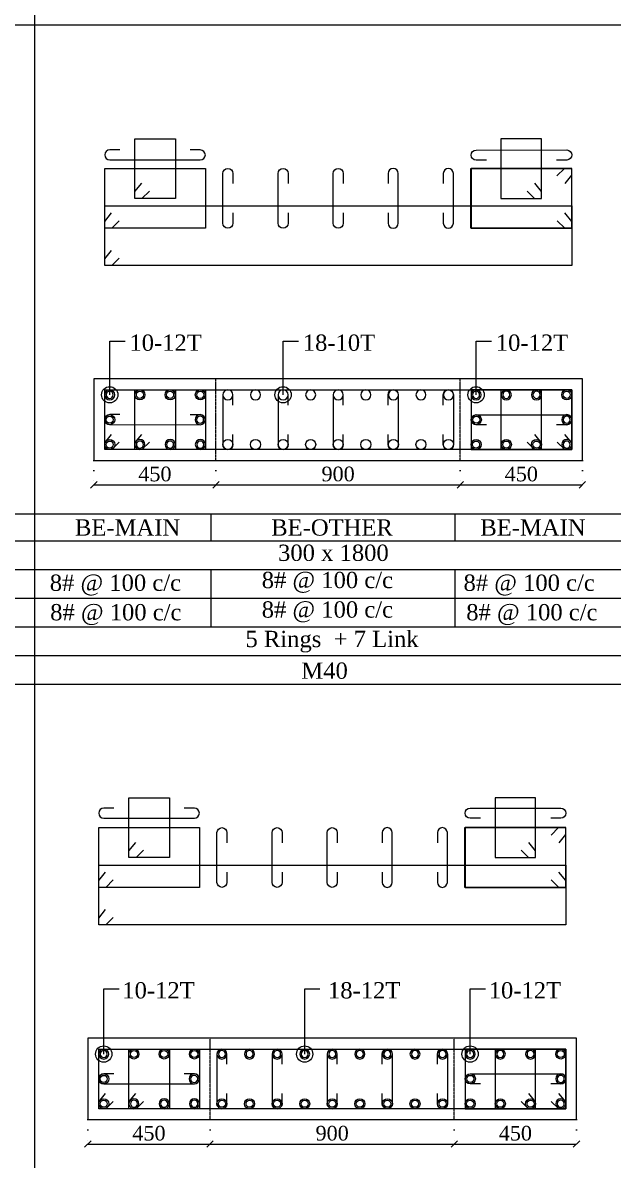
# Model space of a CAD drawing. Header units: millimetres. Extents: x 303 to 27724, y 300 to 68956.
# Drawn here: x 12326 to 14502, y 47778 to 51968 of the extents above; entities that cross this region are included whole.
import ezdxf

# ---------------------------------------------------------------- set-up
doc = ezdxf.new("R2010")
doc.units = ezdxf.units.MM
doc.linetypes.add('( Hidden )', pattern=[0.375, 0.25, -0.125])
doc.linetypes.add('DOT2', pattern=[0.125, 0, -0.125])
doc.layers.get('Defpoints').update_dxf_attribs({"lineweight": 0})
for name, color, linetype, lineweight in [('S-COL. STEEL DIA', 1, 'Continuous', 9), ('S-DIM FOOTING', 7, 'Continuous', 0), ('S-SECTION', 5, 'Continuous', 0), ('S-SECTION MARK', 7, 'Continuous', 0), ('S-SHEET', 7, 'Continuous', 0), ('S-STEEL', 1, 'Continuous', 9), ('S-STEEL-1', 1, 'Continuous', 0), ('S-STEEL-1 C.S.', 106, 'Continuous', 0), ('S-TEXT', 7, 'Continuous', 0)]:
    doc.layers.add(name, color=color, linetype=linetype, lineweight=lineweight)
doc.styles.add('AR', font='ARIALUNI.TTF', dxfattribs={"width": 0.8})
doc.styles.add('S-ROMANS', font='times.ttf')
doc.styles.add('TEXT', font='times.ttf')
doc.dimstyles.new('100', dxfattribs={"dimtxt": 180, "dimasz": 80, "dimexe": 0.18, "dimexo": 0.0625, "dimgap": 1, "dimtad": 1, "dimdec": 0, "dimzin": 0, "dimdsep": 46, "dimtxsty": 'AR', "dimblk": 'DOT', "dimcen": 0.09, "dimse1": 1, "dimse2": 1, "dimclrd": 50, "dimclrt": 256, "dimadec": 0, "dimazin": 0, "dimtfac": 1, "dimtdec": 0, "dimtix": 1, "dimtofl": 0, "dimtmove": 2, "dimatfit": 0, "dimfxl": 1, "dimtolj": 1, "dimtzin": 0, "dimlwd": -1, "dimarcsym": 0})
doc.dimstyles.new('SETU', dxfattribs={"dimtxt": 230, "dimasz": 0.2, "dimexe": 0.1, "dimexo": 0.1, "dimgap": 0.05, "dimtad": 1, "dimdec": 0, "dimzin": 0, "dimdsep": 46, "dimtxsty": 'TEXT', "dimblk": 'OBLIQUE', "dimcen": 0.09, "dimdle": 0.1, "dimclrd": 4, "dimclre": 256, "dimclrt": 256, "dimadec": 1, "dimazin": 0, "dimtfac": 1, "dimtdec": 0, "dimtix": 1, "dimtofl": 0, "dimtmove": 2, "dimatfit": 0, "dimfxl": 1, "dimtolj": 1, "dimtzin": 0, "dimlwd": -1, "dimlwe": -1, "dimarcsym": 1})

# ---------------------------------------------------------------- blocks, each defined once
blk = doc.blocks.new('*U6')
at = {"layer": 'S-COL. STEEL DIA', "lineweight": 5}
for radius in [18.5, 13, 13]:
    blk.add_circle((0, 0), radius, dxfattribs=at)
blk = doc.blocks.new('_Oblique')
at = {"color": 0, "linetype": 'ByBlock', "lineweight": -2}
blk.add_line((-0.5, -0.5), (0.5, 0.5), dxfattribs=at)
blk = doc.blocks.new('*D1732')
at = {"layer": 'Defpoints', "color": 0}
for p in [(12588.1, 50355.7), (13038.1, 50355.7), (13038.1, 50265.9)]:
    blk.add_point(p, dxfattribs=at)
at = {"layer": 'S-DIM FOOTING', "linetype": 'DOT2', "ltscale": 300}
for p, q in [((12588.1, 50355.6), (12588.1, 50265.7)), ((13038.1, 50355.6), (13038.1, 50265.7))]:
    blk.add_line(p, q, dxfattribs=at)
at = {"layer": 'S-DIM FOOTING', "ltscale": 300}
blk.add_line((12588, 50265.9), (13038.2, 50265.9), dxfattribs=at)
at = {"layer": 'S-DIM FOOTING', "linetype": 'ByBlock', "xscale": 24, "yscale": 24, "zscale": 24, "rotation": 180}
blk.add_blockref('_Oblique', (12588.1, 50265.9), dxfattribs=at)
at = {"layer": 'S-DIM FOOTING', "linetype": 'ByBlock', "xscale": 24, "yscale": 24, "zscale": 24}
blk.add_blockref('_Oblique', (13038.1, 50265.9), dxfattribs=at)
at = {"layer": 'S-DIM FOOTING', "insert": (12813.1, 50305.3), "char_height": 54, "attachment_point": 5, "style": 'TEXT'}
blk.add_mtext('\\A1;450', dxfattribs=at)
blk = doc.blocks.new('*D1733')
at = {"layer": 'Defpoints', "color": 0}
for p in [(13038.1, 50355.7), (13938.1, 50355.7), (13938.1, 50265.9)]:
    blk.add_point(p, dxfattribs=at)
at = {"layer": 'S-DIM FOOTING', "linetype": 'DOT2', "ltscale": 300}
for p, q in [((13038.1, 50355.6), (13038.1, 50265.7)), ((13938.1, 50355.6), (13938.1, 50265.7))]:
    blk.add_line(p, q, dxfattribs=at)
at = {"layer": 'S-DIM FOOTING', "ltscale": 300}
blk.add_line((13038, 50265.9), (13938.2, 50265.9), dxfattribs=at)
at = {"layer": 'S-DIM FOOTING', "linetype": 'ByBlock', "xscale": 24, "yscale": 24, "zscale": 24, "rotation": 180}
blk.add_blockref('_Oblique', (13038.1, 50265.9), dxfattribs=at)
at = {"layer": 'S-DIM FOOTING', "linetype": 'ByBlock', "xscale": 24, "yscale": 24, "zscale": 24}
blk.add_blockref('_Oblique', (13938.1, 50265.9), dxfattribs=at)
at = {"layer": 'S-DIM FOOTING', "insert": (13488.1, 50305.4), "char_height": 54, "attachment_point": 5, "style": 'TEXT'}
blk.add_mtext('\\A1;900', dxfattribs=at)
blk = doc.blocks.new('*D1734')
at = {"layer": 'Defpoints', "color": 0}
for p in [(13938.1, 50355.7), (14388.1, 50355.7), (14388.1, 50265.9)]:
    blk.add_point(p, dxfattribs=at)
at = {"layer": 'S-DIM FOOTING', "linetype": 'DOT2', "ltscale": 300}
for p, q in [((13938.1, 50355.6), (13938.1, 50265.7)), ((14388.1, 50355.6), (14388.1, 50265.7))]:
    blk.add_line(p, q, dxfattribs=at)
at = {"layer": 'S-DIM FOOTING', "ltscale": 300}
blk.add_line((13938, 50265.9), (14388.2, 50265.9), dxfattribs=at)
at = {"layer": 'S-DIM FOOTING', "linetype": 'ByBlock', "xscale": 24, "yscale": 24, "zscale": 24, "rotation": 180}
blk.add_blockref('_Oblique', (13938.1, 50265.9), dxfattribs=at)
at = {"layer": 'S-DIM FOOTING', "linetype": 'ByBlock', "xscale": 24, "yscale": 24, "zscale": 24}
blk.add_blockref('_Oblique', (14388.1, 50265.9), dxfattribs=at)
at = {"layer": 'S-DIM FOOTING', "insert": (14163.1, 50305.3), "char_height": 54, "attachment_point": 5, "style": 'TEXT'}
blk.add_mtext('\\A1;450', dxfattribs=at)
blk = doc.blocks.new('*U74')
at = {"layer": 'S-COL. STEEL DIA', "lineweight": 5}
blk.add_circle((0, 0), 18.5, dxfattribs=at)
blk = doc.blocks.new('_Dot')
at = {"linetype": 'ByBlock', "lineweight": -2}
blk.add_line((-0.5, 0), (-1, 0), dxfattribs=at)
at = {"linetype": 'ByBlock', "const_width": 0.5}
blk.add_lwpolyline([(-0.25, 0, 1), (0.25, 0, 1)], format="xyb", close=True, dxfattribs=at)
blk = doc.blocks.new('*D2106')
at = {"layer": 'Defpoints', "color": 0}
for p in [(12566.1, 47927.9), (13016.1, 47927.9), (13016.1, 47838)]:
    blk.add_point(p, dxfattribs=at)
at = {"layer": 'S-DIM FOOTING', "linetype": 'DOT2', "ltscale": 300}
for p, q in [((12566.1, 47927.7), (12566.1, 47837.9)), ((13016.1, 47927.7), (13016.1, 47837.9))]:
    blk.add_line(p, q, dxfattribs=at)
at = {"layer": 'S-DIM FOOTING', "ltscale": 300}
blk.add_line((12566, 47838), (13016.2, 47838), dxfattribs=at)
at = {"layer": 'S-DIM FOOTING', "linetype": 'ByBlock', "xscale": 24, "yscale": 24, "zscale": 24, "rotation": 180}
blk.add_blockref('_Oblique', (12566.1, 47838), dxfattribs=at)
at = {"layer": 'S-DIM FOOTING', "linetype": 'ByBlock', "xscale": 24, "yscale": 24, "zscale": 24}
blk.add_blockref('_Oblique', (13016.1, 47838), dxfattribs=at)
at = {"layer": 'S-DIM FOOTING', "insert": (12791.1, 47877.5), "char_height": 54, "attachment_point": 5, "style": 'TEXT'}
blk.add_mtext('\\A1;450', dxfattribs=at)
blk = doc.blocks.new('*D2107')
at = {"layer": 'Defpoints', "color": 0}
for p in [(13016.1, 47927.9), (13916.1, 47927.9), (13916.1, 47838)]:
    blk.add_point(p, dxfattribs=at)
at = {"layer": 'S-DIM FOOTING', "linetype": 'DOT2', "ltscale": 300}
for p, q in [((13016.1, 47927.7), (13016.1, 47837.9)), ((13916.1, 47927.7), (13916.1, 47837.9))]:
    blk.add_line(p, q, dxfattribs=at)
at = {"layer": 'S-DIM FOOTING', "ltscale": 300}
blk.add_line((13016, 47838), (13916.2, 47838), dxfattribs=at)
at = {"layer": 'S-DIM FOOTING', "linetype": 'ByBlock', "xscale": 24, "yscale": 24, "zscale": 24, "rotation": 180}
blk.add_blockref('_Oblique', (13016.1, 47838), dxfattribs=at)
at = {"layer": 'S-DIM FOOTING', "linetype": 'ByBlock', "xscale": 24, "yscale": 24, "zscale": 24}
blk.add_blockref('_Oblique', (13916.1, 47838), dxfattribs=at)
at = {"layer": 'S-DIM FOOTING', "insert": (13466.1, 47877.5), "char_height": 54, "attachment_point": 5, "style": 'TEXT'}
blk.add_mtext('\\A1;900', dxfattribs=at)
blk = doc.blocks.new('*D2108')
at = {"layer": 'Defpoints', "color": 0}
for p in [(13916.1, 47927.9), (14366.1, 47927.9), (14366.1, 47838)]:
    blk.add_point(p, dxfattribs=at)
at = {"layer": 'S-DIM FOOTING', "linetype": 'DOT2', "ltscale": 300}
for p, q in [((13916.1, 47927.7), (13916.1, 47837.9)), ((14366.1, 47927.7), (14366.1, 47837.9))]:
    blk.add_line(p, q, dxfattribs=at)
at = {"layer": 'S-DIM FOOTING', "ltscale": 300}
blk.add_line((13916, 47838), (14366.2, 47838), dxfattribs=at)
at = {"layer": 'S-DIM FOOTING', "linetype": 'ByBlock', "xscale": 24, "yscale": 24, "zscale": 24, "rotation": 180}
blk.add_blockref('_Oblique', (13916.1, 47838), dxfattribs=at)
at = {"layer": 'S-DIM FOOTING', "linetype": 'ByBlock', "xscale": 24, "yscale": 24, "zscale": 24}
blk.add_blockref('_Oblique', (14366.1, 47838), dxfattribs=at)
at = {"layer": 'S-DIM FOOTING', "insert": (14141.1, 47877.5), "char_height": 54, "attachment_point": 5, "style": 'TEXT'}
blk.add_mtext('\\A1;450', dxfattribs=at)

msp = doc.modelspace()

# ---------------------------------------------------------------- linework, layer by layer
at = {"layer": 'S-SECTION'}
for points, elevation in [([(14388.1, 50355.7), (14388.1, 50655.7), (12588.1, 50655.7), (12588.1, 50355.7)], -0.4), ([(14366.1, 47927.9), (14366.1, 48227.9), (12566.1, 48227.9), (12566.1, 47927.9)], 7.9)]:
    msp.add_lwpolyline(points, close=True, dxfattribs=dict(at, elevation=elevation))
at = {"layer": 'S-SHEET'}
for p, q in [((12369.1, 68956, -0.3), (12369.1, 299.8, 0.2)), ((303, 50158.7, 7.2), (27724.1, 50158.7, 7.2)), ((13018.5, 50158.5, -1.1), (13018.5, 50059, -1.1)), ((13918.5, 50158.5, -1.1), (13918.5, 50059, -1.1)), ((303, 50059.1, -0.9), (27724.1, 50059.1, -0.9)), ((303, 49953.9, -0.9), (27724.1, 49953.9, -0.9)), ((303, 49953.9, -0.9), (27724.1, 49953.9, -0.9)), ((13018.5, 49953.7, -1.1), (13018.5, 49742.4, -1.1)), ((13918.5, 49953.7, -1.1), (13918.5, 49742.4, -1.1)), ((303, 49848.1, -0.9), (27724.1, 49848.1, -0.9)), ((303, 49742.6, -0.9), (27724.1, 49742.6, -0.9)), ((303, 49637.1, -0.9), (27724.1, 49637.1, -0.9))]:
    msp.add_line(p, q, dxfattribs=at)
at = {"layer": 'S-SHEET', "color": 0}
for p, q in [((303, 51959.6, -0.9), (27724.1, 51959.6, -0.9)), ((303, 49531.6, -0.9), (27724.1, 49531.6, -0.9))]:
    msp.add_line(p, q, dxfattribs=at)
at = {"layer": 'S-STEEL', "color": 3}
for points, elevation in [([(12684.2, 51499.4), (12646.5, 51499.4, 1), (12646.5, 51462.5), (12980.4, 51462.2, 1), (12980.4, 51499.1), (12943.2, 51499.1)], -0.7), ([(14034.2, 51461.8), (13996.5, 51461.8, -1), (13996.5, 51498.8), (14330.4, 51499, -1), (14330.4, 51462.1), (14293.2, 51462.1)], -0.7), ([(13100.5, 51267.3), (13100.5, 51229.6, -1), (13063.6, 51229.6), (13063.6, 51412.7, -1), (13100.5, 51412.7), (13100.5, 51375.5)], -0.4), ([(13303.7, 51267.3), (13303.7, 51229.6, -1), (13266.8, 51229.6), (13266.8, 51412.7, -1), (13303.7, 51412.7), (13303.7, 51375.5)], -0.4), ([(13506.9, 51267.3), (13506.9, 51229.6, -1), (13470, 51229.6), (13470, 51412.7, -1), (13506.9, 51412.7), (13506.9, 51375.5)], -0.4), ([(13672.5, 51267.3), (13672.5, 51229.6, 1), (13709.4, 51229.6), (13709.4, 51412.7, 1), (13672.5, 51412.7), (13672.5, 51375.5)], -0.4), ([(13875.7, 51267.3), (13875.7, 51229.6, 1), (13912.6, 51229.6), (13912.6, 51412.7, 1), (13875.7, 51412.7), (13875.7, 51375.5)], -0.4), ([(13100.5, 50559.6), (13100.5, 50597.3, 1), (13063.6, 50597.3), (13063.6, 50414.2, 1), (13100.5, 50414.2), (13100.5, 50451.4)], -0.4), ([(13303.7, 50559.6), (13303.7, 50597.3, 1), (13266.8, 50597.3), (13266.8, 50414.2, 1), (13303.7, 50414.2), (13303.7, 50451.4)], -0.4), ([(13506.9, 50559.6), (13506.9, 50597.3, 1), (13470, 50597.3), (13470, 50414.2, 1), (13506.9, 50414.2), (13506.9, 50451.4)], -0.4), ([(13672.5, 50559.6), (13672.5, 50597.3, -1), (13709.4, 50597.3), (13709.4, 50414.2, -1), (13672.5, 50414.2), (13672.5, 50451.4)], -0.4), ([(13875.7, 50559.6), (13875.7, 50597.3, -1), (13912.6, 50597.3), (13912.6, 50414.2, -1), (13875.7, 50414.2), (13875.7, 50451.4)], -0.4), ([(12684.2, 50524.4), (12646.5, 50524.4, 1), (12646.5, 50487.5), (12980.4, 50487.2, 1), (12980.4, 50524.1), (12943.2, 50524.1)], -0.7), ([(14034.2, 50486.9), (13996.5, 50486.9, -1), (13996.5, 50523.8), (14330.4, 50524.1, -1), (14330.4, 50487.2), (14293.2, 50487.2)], -0.7), ([(12662.3, 49075.1), (12624.5, 49075.1, 1), (12624.5, 49038.2), (12958.4, 49038.2, 1), (12958.4, 49075.1), (12921.2, 49075.1)], 7.9), ([(14012.3, 49038.2), (13974.5, 49038.2, -1), (13974.5, 49075.1), (14308.4, 49075.1, -1), (14308.4, 49038.2), (14271.2, 49038.2)], 7.9), ([(13078.5, 48839.4), (13078.5, 48801.7, -1), (13041.6, 48801.7), (13041.6, 48984.8, -1), (13078.5, 48984.8), (13078.5, 48947.6)], 7.9), ([(13281.7, 48839.4), (13281.7, 48801.7, -1), (13244.8, 48801.7), (13244.8, 48984.8, -1), (13281.7, 48984.8), (13281.7, 48947.6)], 7.9), ([(13484.9, 48839.4), (13484.9, 48801.7, -1), (13448, 48801.7), (13448, 48984.8, -1), (13484.9, 48984.8), (13484.9, 48947.6)], 7.9), ([(13650.5, 48839.4), (13650.5, 48801.7, 1), (13687.4, 48801.7), (13687.4, 48984.8, 1), (13650.5, 48984.8), (13650.5, 48947.6)], 7.9), ([(13853.7, 48839.4), (13853.7, 48801.7, 1), (13890.6, 48801.7), (13890.6, 48984.8, 1), (13853.7, 48984.8), (13853.7, 48947.6)], 7.9), ([(13078.5, 48131.7), (13078.5, 48169.4, 1), (13041.6, 48169.4), (13041.6, 47986.3, 1), (13078.5, 47986.3), (13078.5, 48023.5)], 7.9), ([(13281.7, 48131.7), (13281.7, 48169.4, 1), (13244.8, 48169.4), (13244.8, 47986.3, 1), (13281.7, 47986.3), (13281.7, 48023.5)], 7.9), ([(13484.9, 48131.7), (13484.9, 48169.4, 1), (13448, 48169.4), (13448, 47986.3, 1), (13484.9, 47986.3), (13484.9, 48023.5)], 7.9), ([(13650.5, 48131.7), (13650.5, 48169.4, -1), (13687.4, 48169.4), (13687.4, 47986.3, -1), (13650.5, 47986.3), (13650.5, 48023.5)], 7.9), ([(13853.7, 48131.7), (13853.7, 48169.4, -1), (13890.6, 48169.4), (13890.6, 47986.3, -1), (13853.7, 47986.3), (13853.7, 48023.5)], 7.9), ([(12662.3, 48096.3), (12624.5, 48096.3, 1), (12624.5, 48059.4), (12958.4, 48059.4, 1), (12958.4, 48096.3), (12921.2, 48096.3)], 7.9), ([(14012.3, 48059.4), (13974.5, 48059.4, -1), (13974.5, 48096.3), (14308.4, 48096.3, -1), (14308.4, 48059.4), (14271.2, 48059.4)], 7.9)]:
    msp.add_lwpolyline(points, format="xyb", dxfattribs=dict(at, elevation=elevation))
at = {"layer": 'S-STEEL', "color": 1}
for points, elevation in [([(14294.5, 51403.9), (14322.1, 51431.2), (14348.1, 51431.2), (14348.1, 51211.2), (13977.3, 51211.2), (13977.3, 51431.2), (14348.1, 51431.2), (14348.1, 51406.2), (14322.9, 51375.3)], -0.4), ([(12681.6, 51100.5), (12654.1, 51073.1), (12628.1, 51073.1), (12628.1, 51293.1), (14348.9, 51293.1), (14348.9, 51073.1), (12628.1, 51073.1), (12628.1, 51098.2), (12653.3, 51129)], -0.4), ([(12681.6, 50423.1), (12654.1, 50395.7), (12628.1, 50395.7), (12628.1, 50615.7), (14348.9, 50615.7), (14348.9, 50395.7), (12628.1, 50395.7), (12628.1, 50420.8), (12653.3, 50451.6)], -0.4), ([(14272.6, 48976), (14300.1, 49003.3), (14326.1, 49003.3), (14326.1, 48783.3), (13955.3, 48783.3), (13955.3, 49003.3), (14326.1, 49003.3), (14326.1, 48978.3), (14300.9, 48947.4)], 7.9), ([(12659.6, 48672.6), (12632.1, 48645.3), (12606.1, 48645.3), (12606.1, 48865.3), (14326.9, 48865.3), (14326.9, 48645.3), (12606.1, 48645.3), (12606.1, 48670.3), (12631.3, 48701.2)], 7.9), ([(12659.6, 47995.2), (12632.1, 47967.9), (12606.1, 47967.9), (12606.1, 48187.9), (14326.9, 48187.9), (14326.9, 47967.9), (12606.1, 47967.9), (12606.1, 47992.9), (12631.3, 48023.8)], 7.9)]:
    msp.add_lwpolyline(points, dxfattribs=dict(at, elevation=elevation))
at = {"layer": 'S-STEEL-1', "color": 41}
for points, elevation in [([(12792.9, 51347.9), (12765.4, 51320.6), (12739.4, 51320.6), (12739.4, 51540.6), (12888.8, 51540.6), (12888.8, 51320.6), (12739.4, 51320.6), (12739.4, 51345.6), (12764.6, 51376.5)], -0.4), ([(14184, 51347.9), (14211.6, 51320.6), (14237.6, 51320.6), (14237.6, 51540.6), (14088.2, 51540.6), (14088.2, 51320.6), (14237.6, 51320.6), (14237.6, 51345.6), (14212.4, 51376.5)], -0.4), ([(12792.9, 50423.1), (12765.4, 50395.7), (12739.4, 50395.7), (12739.4, 50615.7), (12888.8, 50615.7), (12888.8, 50395.7), (12739.4, 50395.7), (12739.4, 50420.8), (12764.6, 50451.6)], -0.4), ([(14184, 50423.1), (14211.6, 50395.7), (14237.6, 50395.7), (14237.6, 50615.7), (14088.2, 50615.7), (14088.2, 50395.7), (14237.6, 50395.7), (14237.6, 50420.8), (14212.4, 50451.6)], -0.4), ([(12770.9, 48920.1), (12743.4, 48892.7), (12717.4, 48892.7), (12717.4, 49112.7), (12866.8, 49112.7), (12866.8, 48892.7), (12717.4, 48892.7), (12717.4, 48917.8), (12742.6, 48948.6)], 7.9), ([(14162, 48920.1), (14189.6, 48892.7), (14215.6, 48892.7), (14215.6, 49112.7), (14066.2, 49112.7), (14066.2, 48892.7), (14215.6, 48892.7), (14215.6, 48917.8), (14190.4, 48948.6)], 7.9), ([(12770.9, 47995.2), (12743.4, 47967.9), (12717.4, 47967.9), (12717.4, 48187.9), (12866.8, 48187.9), (12866.8, 47967.9), (12717.4, 47967.9), (12717.4, 47992.9), (12742.6, 48023.8)], 7.9), ([(14162, 47995.2), (14189.6, 47967.9), (14215.6, 47967.9), (14215.6, 48187.9), (14066.2, 48187.9), (14066.2, 47967.9), (14215.6, 47967.9), (14215.6, 47992.9), (14190.4, 48023.8)], 7.9)]:
    msp.add_lwpolyline(points, dxfattribs=dict(at, elevation=elevation))
at = {"layer": 'S-STEEL-1', "color": 6}
for points, elevation in [([(12681.6, 51238.5), (12654.1, 51211.2), (12628.1, 51211.2), (12628.1, 51431.2), (12998.9, 51431.2), (12998.9, 51211.2), (12628.1, 51211.2), (12628.1, 51236.2), (12653.3, 51267.1)], -0.4), ([(14295.3, 51238.5), (14322.9, 51211.2), (14348.9, 51211.2), (14348.9, 51431.2), (13978.1, 51431.2), (13978.1, 51211.2), (14348.9, 51211.2), (14348.9, 51236.2), (14323.7, 51267.1)], -0.4), ([(12681.6, 50423.1), (12654.1, 50395.7), (12628.1, 50395.7), (12628.1, 50615.7), (12998.9, 50615.7), (12998.9, 50395.7), (12628.1, 50395.7), (12628.1, 50420.8), (12653.3, 50451.6)], -0.4), ([(14295.3, 50423.1), (14322.9, 50395.7), (14348.9, 50395.7), (14348.9, 50615.7), (13978.1, 50615.7), (13978.1, 50395.7), (14348.9, 50395.7), (14348.9, 50420.8), (14323.7, 50451.6)], -0.4), ([(12659.6, 48810.7), (12632.1, 48783.3), (12606.1, 48783.3), (12606.1, 49003.3), (12976.9, 49003.3), (12976.9, 48783.3), (12606.1, 48783.3), (12606.1, 48808.4), (12631.3, 48839.2)], 7.9), ([(14273.3, 48810.7), (14300.9, 48783.3), (14326.9, 48783.3), (14326.9, 49003.3), (13956.1, 49003.3), (13956.1, 48783.3), (14326.9, 48783.3), (14326.9, 48808.4), (14301.7, 48839.2)], 7.9), ([(12659.6, 47995.2), (12632.1, 47967.9), (12606.1, 47967.9), (12606.1, 48187.9), (12976.9, 48187.9), (12976.9, 47967.9), (12606.1, 47967.9), (12606.1, 47992.9), (12631.3, 48023.8)], 7.9), ([(14273.3, 47995.2), (14300.9, 47967.9), (14326.9, 47967.9), (14326.9, 48187.9), (13956.1, 48187.9), (13956.1, 47967.9), (14326.9, 47967.9), (14326.9, 47992.9), (14301.7, 48023.8)], 7.9)]:
    msp.add_lwpolyline(points, dxfattribs=dict(at, elevation=elevation))
at = {"layer": 'S-STEEL-1 C.S.', "color": 8, "linetype": '( Hidden )'}
for p, q in [((13038.1, 50355.7, -0.4), (13038.1, 50655.7, -0.4)), ((13938.1, 50355.7, -0.4), (13938.1, 50655.7, -0.4)), ((13016.1, 47927.9, 7.9), (13016.1, 48227.9, 7.9)), ((13916.1, 47927.9, 7.9), (13916.1, 48227.9, 7.9))]:
    msp.add_line(p, q, dxfattribs=at)

# ---------------------------------------------------------------- block references
at = {"layer": 'S-COL. STEEL DIA', "xscale": -1, "rotation": 180}
for name, p in [('*U6', (12646.5, 50597.3, -0.4)), ('*U74', (13082, 50597.3, -0.4)), ('*U74', (13183.6, 50597.3, -0.4)), ('*U74', (13285.3, 50597.3, -0.4)), ('*U74', (13386.9, 50597.3, -0.4)), ('*U74', (13488.5, 50597.3, -0.4)), ('*U74', (13590.1, 50597.3, -0.4)), ('*U74', (13691.7, 50597.3, -0.4)), ('*U74', (13793.3, 50597.3, -0.4)), ('*U74', (13894.9, 50597.3, -0.4)), ('*U6', (13996.5, 50597.3, -0.4)), ('*U6', (14107.8, 50597.3, -0.4)), ('*U6', (14219.1, 50597.3, -0.4)), ('*U6', (12624.5, 48169.4, 7.9)), ('*U6', (13060, 48169.4, 7.9)), ('*U6', (13161.7, 48169.4, 7.9)), ('*U6', (13263.3, 48169.4, 7.9)), ('*U6', (13364.9, 48169.4, 7.9)), ('*U6', (13466.5, 48169.4, 7.9)), ('*U6', (13568.1, 48169.4, 7.9)), ('*U6', (13669.7, 48169.4, 7.9)), ('*U6', (13771.3, 48169.4, 7.9)), ('*U6', (13872.9, 48169.4, 7.9)), ('*U6', (13974.5, 48169.4, 7.9)), ('*U6', (14085.8, 48169.4, 7.9)), ('*U6', (14197.1, 48169.4, 7.9))]:
    msp.add_blockref(name, p, dxfattribs=at)
at = {"layer": 'S-COL. STEEL DIA', "rotation": 180}
for p in [(12757.8, 50597.3, -0.4), (12869.1, 50597.3, -0.4), (12980.4, 50597.3, -0.4), (14330.4, 50597.3, -0.4), (12735.8, 48169.4, 7.9), (12847.1, 48169.4, 7.9), (12958.4, 48169.4, 7.9), (14308.4, 48169.4, 7.9)]:
    msp.add_blockref('*U6', p, dxfattribs=at)
at = {"layer": 'S-COL. STEEL DIA'}
for name, p in [('*U6', (12646.5, 50505.7, -0.4)), ('*U6', (13997.3, 50505.7, -0.4)), ('*U6', (12646.5, 50414.2, -0.4)), ('*U74', (13082, 50414.2, -0.4)), ('*U74', (13183.6, 50414.2, -0.4)), ('*U74', (13285.3, 50414.2, -0.4)), ('*U74', (13386.9, 50414.2, -0.4)), ('*U74', (13488.5, 50414.2, -0.4)), ('*U74', (13590.1, 50414.2, -0.4)), ('*U74', (13691.7, 50414.2, -0.4)), ('*U74', (13793.3, 50414.2, -0.4)), ('*U74', (13894.9, 50414.2, -0.4)), ('*U6', (13996.5, 50414.2, -0.4)), ('*U6', (14107.8, 50414.2, -0.4)), ('*U6', (14219.1, 50414.2, -0.4)), ('*U6', (12624.5, 48077.9, 7.9)), ('*U6', (13975.3, 48077.9, 7.9)), ('*U6', (12624.5, 47986.3, 7.9)), ('*U6', (13060, 47986.3, 7.9)), ('*U6', (13161.7, 47986.3, 7.9)), ('*U6', (13263.3, 47986.3, 7.9)), ('*U6', (13364.9, 47986.3, 7.9)), ('*U6', (13466.5, 47986.3, 7.9)), ('*U6', (13568.1, 47986.3, 7.9)), ('*U6', (13669.7, 47986.3, 7.9)), ('*U6', (13771.3, 47986.3, 7.9)), ('*U6', (13872.9, 47986.3, 7.9)), ('*U6', (13974.5, 47986.3, 7.9)), ('*U6', (14085.8, 47986.3, 7.9)), ('*U6', (14197.1, 47986.3, 7.9))]:
    msp.add_blockref(name, p, dxfattribs=at)
at = {"layer": 'S-COL. STEEL DIA', "xscale": -1}
for p in [(12979.6, 50505.7, -0.4), (14330.4, 50505.7, -0.4), (12757.8, 50414.2, -0.4), (12869.1, 50414.2, -0.4), (12980.4, 50414.2, -0.4), (14330.4, 50414.2, -0.4), (12957.6, 48077.9, 7.9), (14308.4, 48077.9, 7.9), (12735.8, 47986.3, 7.9), (12847.1, 47986.3, 7.9), (12958.4, 47986.3, 7.9), (14308.4, 47986.3, 7.9)]:
    msp.add_blockref('*U6', p, dxfattribs=at)

# ---------------------------------------------------------------- texts
at = {"layer": 'S-TEXT', "color": 7, "style": 'TEXT'}
for s, p in [('10-12T', (12719.1, 50759.3, -0.4)), ('18-10T', (13357.8, 50759.3, -0.4)), ('10-12T', (14069.1, 50759.3, -0.4)), ('10-12T', (12692.9, 48374.1, 7.9)), ('18-12T', (13450.7, 48374.1, 7.9)), ('10-12T', (14042.9, 48374.1, 7.9))]:
    msp.add_text(s, height=60, dxfattribs=at).set_placement(p)
at = {"layer": 'S-TEXT', "style": 'S-ROMANS'}
for s, p in [('BE-MAIN ', (12518.6, 50078.7, -1.1)), ('BE-OTHER', (13241.6, 50078.7, -1.1)), ('BE-MAIN ', (14012.1, 50078.7, -1.1)), ('300 x 1800', (13266.8, 49985.5, -1.1)), ('8# @ 100 c/c', (13206.6, 49885.2, -1.1)), ('8# @ 100 c/c', (12425.6, 49875.2, -1.1)), ('8# @ 100 c/c', (13950.1, 49875.2, -1.1)), ('8# @ 100 c/c', (12427.1, 49766.6, -1.1)), ('8# @ 100 c/c', (13206.6, 49776.6, -1.1)), ('8# @ 100 c/c', (13960.1, 49766.6, -1.1)), ('5 Rings  + 7 Link', (13146.8, 49668.1, -1.1)), ('M40', (13352.7, 49551.4, -1.1))]:
    msp.add_text(s, height=60, dxfattribs=at).set_placement(p)

# ---------------------------------------------------------------- dimensions: what is measured, and where the dimension line sits
at = {"layer": 'S-DIM FOOTING', "ltscale": 300}
for base, p1, p2, picture, middle in [((13038.1, 50265.9, -0.7), (12588.1, 50355.7, -0.4), (13038.1, 50355.7, -0.4), '*D1732', (12813.1, 50305.3, -0.7)), ((13938.1, 50265.9, -0.7), (13038.1, 50355.7, -0.4), (13938.1, 50355.7, -0.4), '*D1733', (13488.1, 50305.4, -0.7)), ((14388.1, 50265.9, -0.7), (13938.1, 50355.7, -0.4), (14388.1, 50355.7, -0.4), '*D1734', (14163.1, 50305.3, -0.7)), ((13016.1, 47838, 7.6), (12566.1, 47927.9, 7.9), (13016.1, 47927.9, 7.9), '*D2106', (12791.1, 47877.5, 7.6)), ((13916.1, 47838, 7.6), (13016.1, 47927.9, 7.9), (13916.1, 47927.9, 7.9), '*D2107', (13466.1, 47877.5, 7.6)), ((14366.1, 47838, 7.6), (13916.1, 47927.9, 7.9), (14366.1, 47927.9, 7.9), '*D2108', (14141.1, 47877.5, 7.6))]:
    dim = msp.add_linear_dim(base=base, p1=p1, p2=p2, angle=180, dimstyle='SETU', override={"dimscale": 1.2, "dimtxt": 45, "dimasz": 20, "dimgap": 10, "dimblk1": 'Oblique', "dimblk2": 'Oblique', "dimsah": 1, "dimclrd": 256, "dimarcsym": 1}, dxfattribs=at)
    dim.commit()
    dim.dimension.update_dxf_attribs({"geometry": picture, "text_midpoint": middle})

# ---------------------------------------------------------------- leaders
at = {"layer": 'S-SECTION MARK'}
for points in [[(12646.5, 50597.3, -0.4), (12646.5, 50795.2, -0.4), (12703, 50795.2, -0.4)], [(13285.3, 50597.3, -0.4), (13285.3, 50795.2, -0.4), (13341.7, 50795.2, -0.4)], [(13996.5, 50597.3, -0.4), (13996.5, 50795.2, -0.4), (14053, 50795.2, -0.4)], [(12624.5, 48169.4, 7.9), (12624.5, 48410, 7.9), (12681, 48410, 7.9)], [(13364.9, 48169.4, 7.9), (13364.9, 48410, 7.9), (13421.3, 48410, 7.9)], [(13974.5, 48169.4, 7.9), (13974.5, 48410, 7.9), (14031, 48410, 7.9)]]:
    msp.add_leader(points, dimstyle='100', override={"dimasz": 60, "dimtad": 0, "dimclrd": 256, "dimldrblk": 'DotBlank', "dimfxl": 50, "dimfxlon": 1, "dimarcsym": 1}, dxfattribs=at)

doc.saveas('drawing.dxf')
